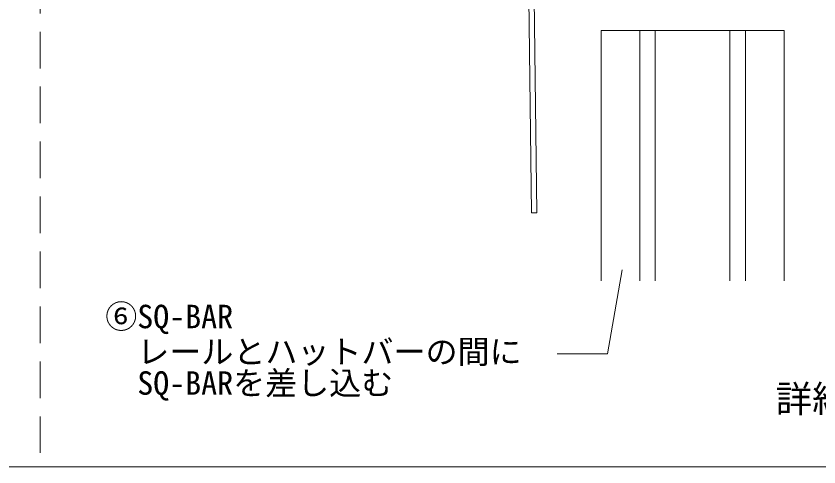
# Model space of a CAD drawing. Units: millimetres on the paper, enlarged 8 times, with parts at other scales. Extents: x -1560 to 1560, y -1077 to 1060.
# Drawn here: x -782.6 to -431.8, y -900 to -703.1 of the extents above; entities that cross this region are included whole.
import ezdxf
from ezdxf.enums import TextEntityAlignment as Align

# ---------------------------------------------------------------- set-up
doc = ezdxf.new("R2010")
doc.units = ezdxf.units.MM
doc.header["$LTSCALE"] = 8
doc.linetypes.add('DASHED2', pattern=[3, 2, -1])
for name, color, linetype, lineweight in [('1-2_野縁受け', 3, 'Continuous', 18), ('1-4_ブレース・補強材', 4, 'Continuous', 9), ('1-6_文字', 7, 'Continuous', 18), ('F-3_野縁', 3, 'Continuous', 18)]:
    doc.layers.add(name, color=color, linetype=linetype, lineweight=lineweight)
doc.layers.add('F-6_文字', color=7, linetype='Continuous')
doc.styles.add('ＭＳ ゴシック', font='')
doc.styles.get('ＭＳ ゴシック').set_extended_font_data('MS Gothic')

msp = doc.modelspace()

# ---------------------------------------------------------------- linework, layer by layer
at = {"layer": '1-2_野縁受け'}
for p, q in [((-527.026, -709.417), (-447.026, -709.417)), ((-527.026, -709.417), (-527.026, -818.726)), ((-510.096, -709.417), (-510.096, -818.726)), ((-503.348, -709.417), (-503.348, -818.726)), ((-470.705, -818.726), (-470.705, -709.417)), ((-463.957, -709.417), (-463.957, -818.726)), ((-447.026, -709.417), (-447.026, -771.502)), ((-447.026, -709.417), (-447.026, -818.726))]:
    msp.add_line(p, q, dxfattribs=at)
at = {"layer": '1-4_ブレース・補強材'}
for p, q in [((-558.832, -673.93), (-557.426, -789.024)), ((-556.433, -673.901), (-555.026, -788.995)), ((-555.026, -788.995), (-557.426, -789.024))]:
    msp.add_line(p, q, dxfattribs=at)
at = {"layer": '1-6_文字'}
for q in [(-517.716, -813.927), (-546.166, -850.598)]:
    msp.add_line((-524.182, -850.598), q, dxfattribs=at)
at = {"layer": 'F-3_野縁', "linetype": 'DASHED2'}
msp.add_line((-772, -229.908), (-772, -900), dxfattribs=at)
at = {"layer": 'F-3_野縁'}
msp.add_line((-1528, -900), (-16, -900), dxfattribs=at)

# ---------------------------------------------------------------- texts
at = {"layer": '1-6_文字', "style": 'ＭＳ ゴシック'}
for s, p in [('⑥SQ-BAR', (-743.642, -842.508)), ('\u3000レールとハットバーの間に', (-743.642, -857.886)), ('\u3000SQ-BARを差し込む', (-743.642, -871.564))]:
    msp.add_text(s, height=10.26, dxfattribs=at).set_placement(p, align=Align.BOTTOM_LEFT)
at = {"layer": 'F-6_文字', "style": 'ＭＳ ゴシック'}
msp.add_text('詳細図\u3000[縮尺：1/2(mm)]', height=11.73, dxfattribs=at).set_placement((-450.771, -879.636), align=Align.BOTTOM_LEFT)

doc.saveas('drawing.dxf')
